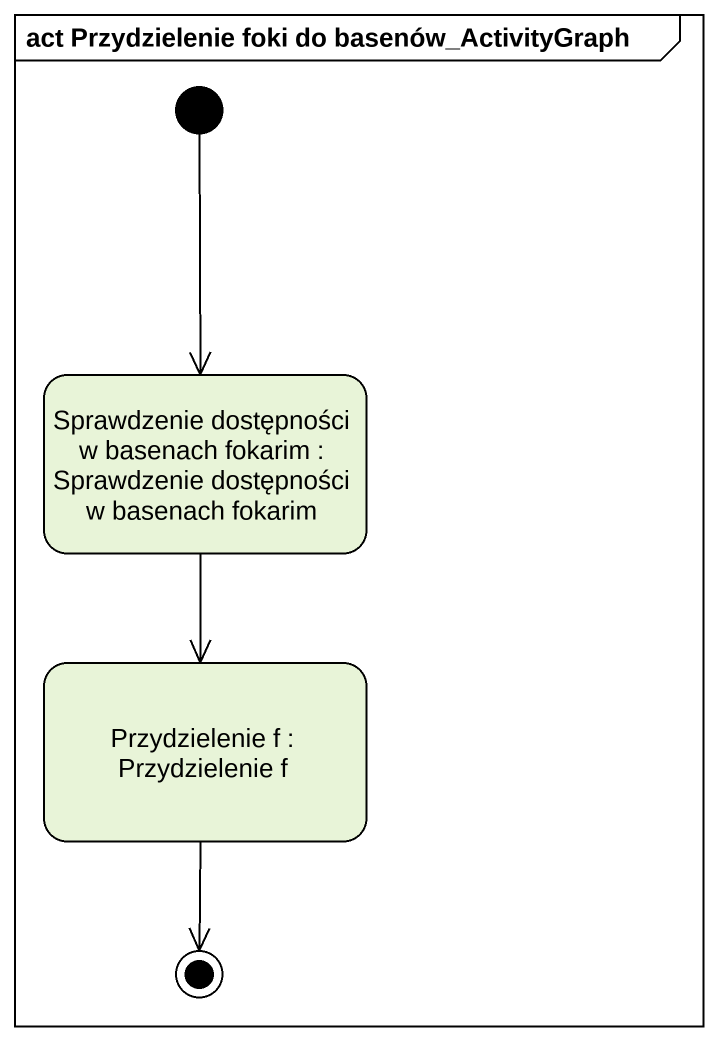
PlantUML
@startuml
mainframe act Przydzielenie foki do basenów_ActivityGraph
hide empty description
state "Sprawdzenie dostępności w basenach fokarim : Sprawdzenie dostępności w basenach fokarim" as Sprawdzenie_dostępności_w
state "Przydzielenie f : Przydzielenie f" as Przydzielenie_f
[*] --> Sprawdzenie_dostępności_w
Sprawdzenie_dostępności_w --> Przydzielenie_f
Przydzielenie_f --> [*]
@enduml
